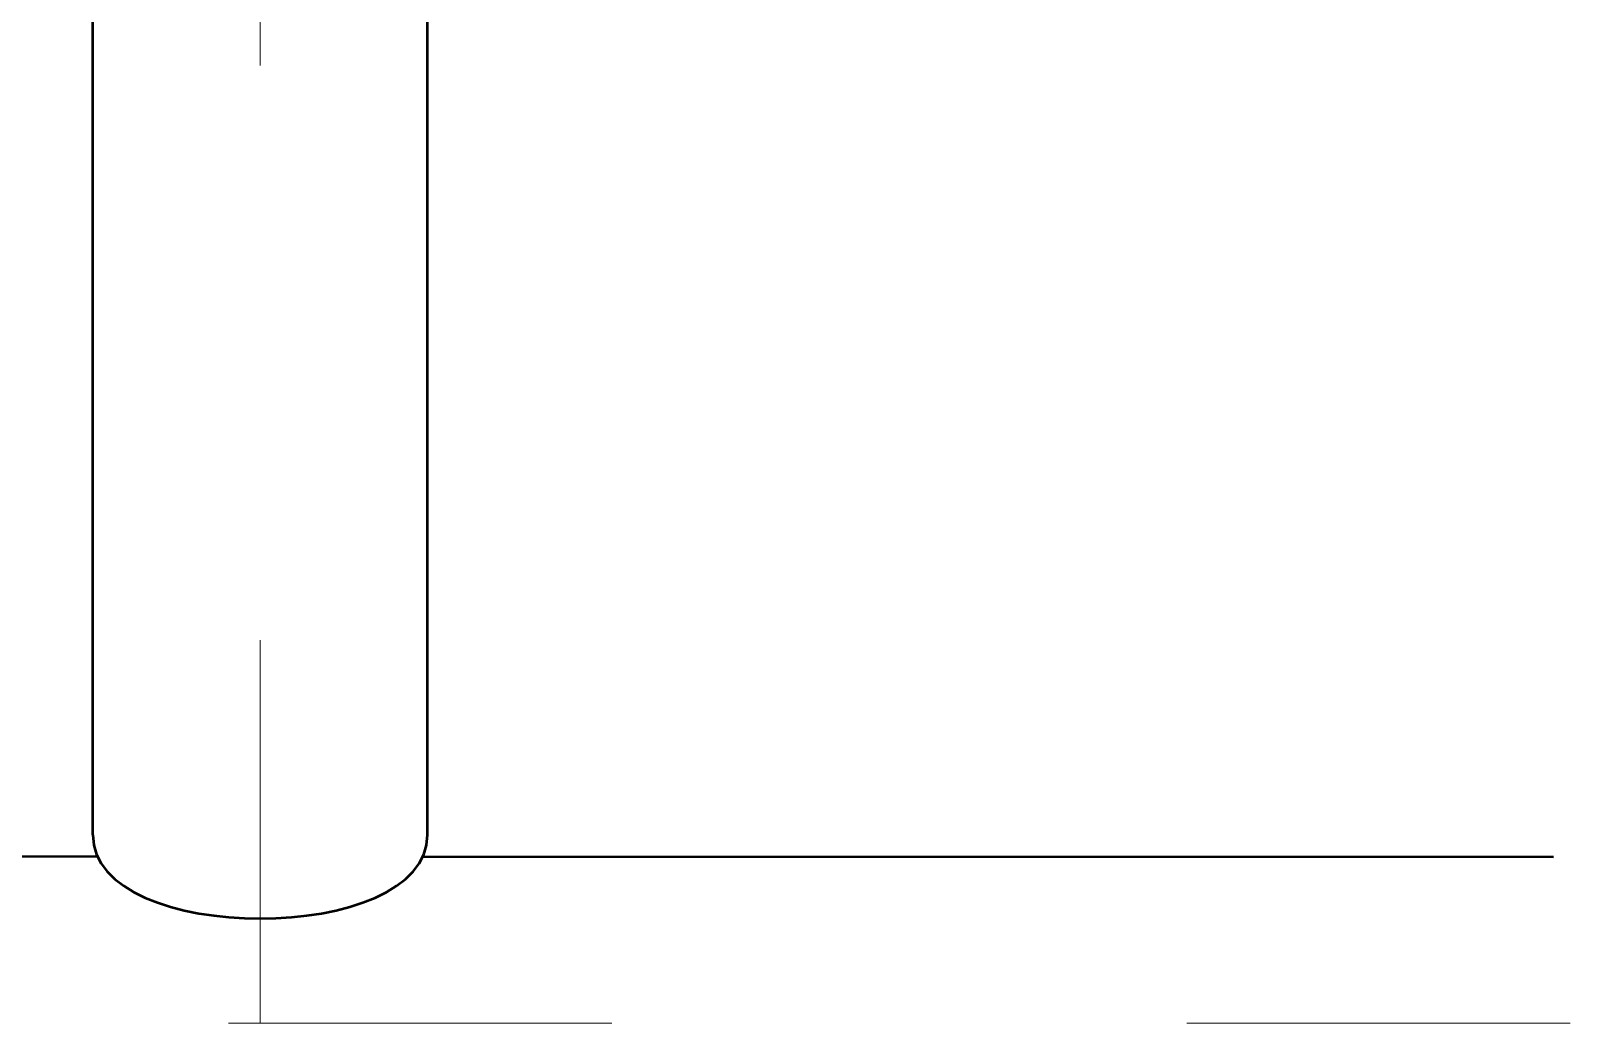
# Model space of a CAD drawing. Header units: millimetres. Extents: x -3929 to 624051, y 52832 to 514950.
# Drawn here: x 33973 to 34744, y 110961 to 111458 of the extents above; entities that cross this region are included whole.
import ezdxf

# ---------------------------------------------------------------- set-up
doc = ezdxf.new("R2010")
doc.units = ezdxf.units.MM
doc.linetypes.add('ACAD_ISO03W100', pattern=[30, 12, -18])
doc.layers.add('Отопление', color=30, linetype='Continuous')

msp = doc.modelspace()

# ---------------------------------------------------------------- linework, layer by layer
at = {"layer": 'Отопление', "color": 5, "lineweight": 50, "true_color": 0x0000ff}
for points in [[(34171.784, 111054.933), (34171.784, 111607.994)], [(34004.18, 111054.933), (34004.18, 111598.921)], [(34006.556, 111043.963), (33200.576, 111044.395)], [(34735.759, 111043.805), (34169.387, 111043.918)]]:
    msp.add_lwpolyline(points, dxfattribs=at)
at = {"layer": 'Отопление', "color": 5, "linetype": 'ACAD_ISO03W100', "lineweight": 13, "ltscale": 16, "true_color": 0x0000ff}
for points in [[(34087.982, 110960.594), (34087.982, 111595.605)], [(34744.109, 110960.594), (33190.384, 110960.594)]]:
    msp.add_lwpolyline(points, dxfattribs=at)
at = {"layer": 'Отопление', "color": 5, "lineweight": 50, "true_color": 0x0000ff}
msp.add_open_spline([(34004.18, 111054.933), (34004.18, 110999.065), (34171.784, 110999.065), (34171.784, 111054.933)], degree=3, dxfattribs=at)

doc.saveas('drawing.dxf')
